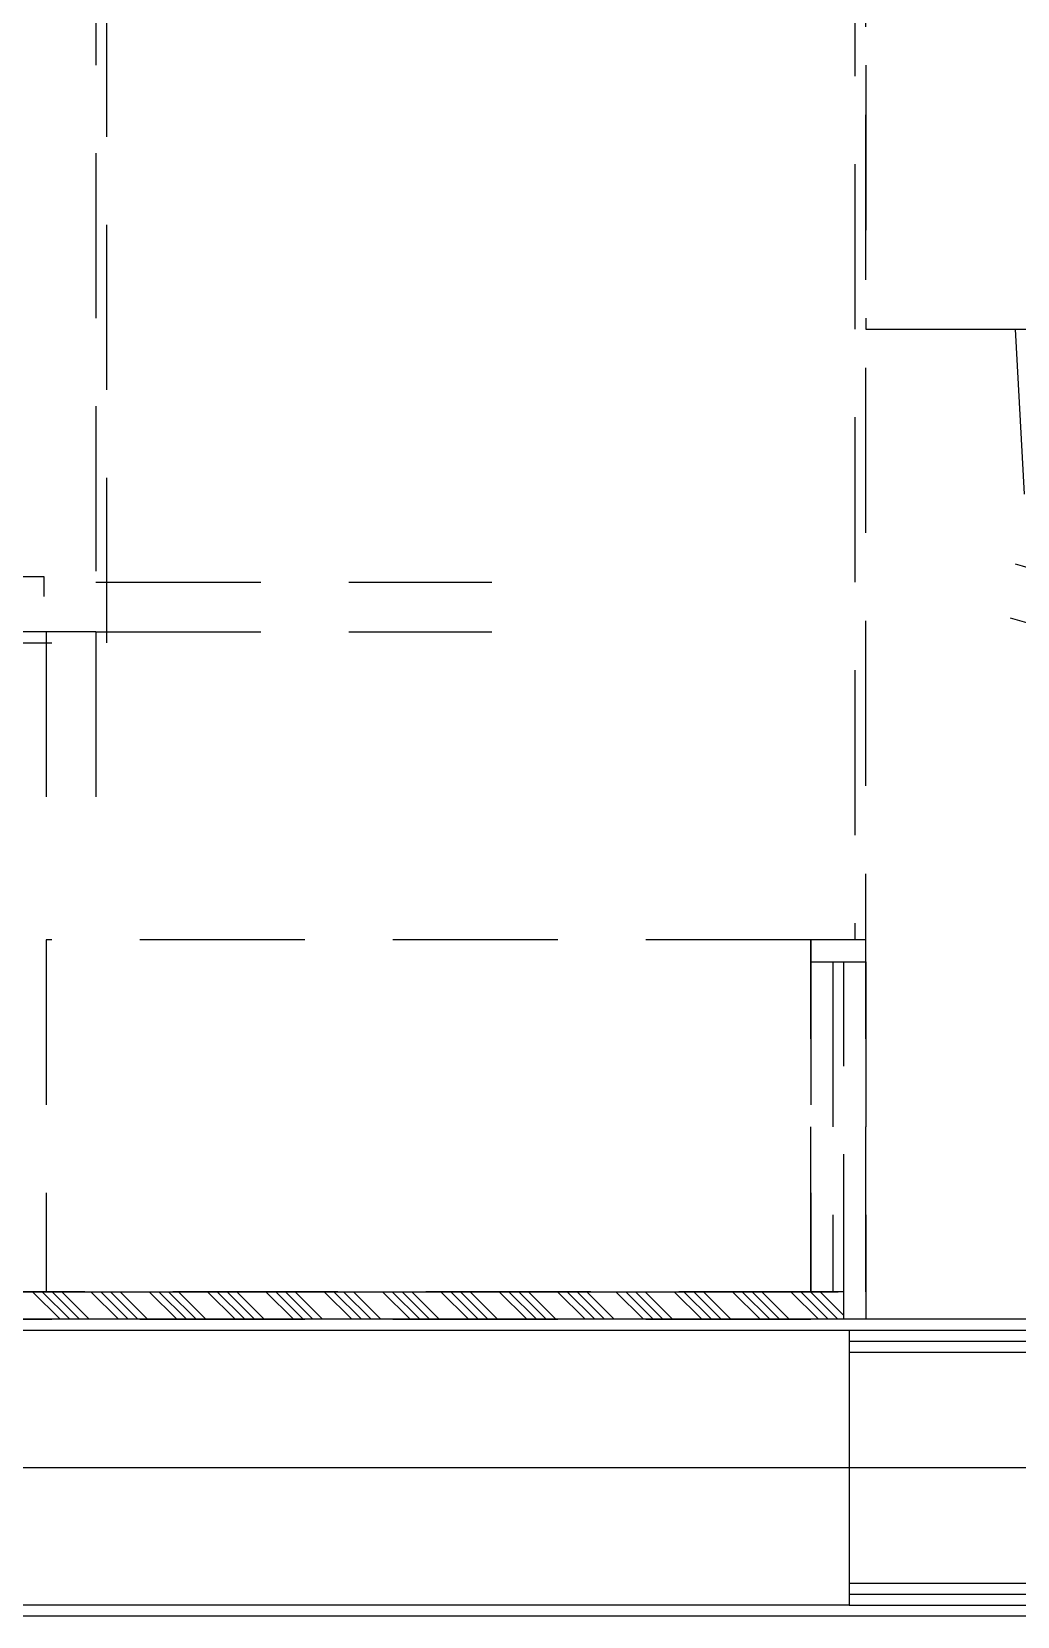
# Model space of a CAD drawing. Header units: millimetres. Extents: x 6886222 to 6919728, y 230959 to 276095.
# Drawn here: x 6908625 to 6909521, y 262864 to 264305 of the extents above; entities that cross this region are included whole.
import ezdxf
from ezdxf.xclip import XClip

# ---------------------------------------------------------------- set-up
doc = ezdxf.new("R2010")
doc.units = ezdxf.units.MM
doc.header["$LTSCALE"] = 100
doc.header["$XCLIPFRAME"] = 2
doc.linetypes.add('U-74C-EX$0$CEN', pattern=[62, 60, -1, 0, -1])
doc.linetypes.add('U-74C-EX$0$HID', pattern=[2.3, 1.5, -0.8])
for name, color, linetype in [('BP', 7, 'Continuous'), ('U-74C-EX$0$CEN', 1, 'U-74C-EX$0$CEN'), ('U-74C-EX$0$CON', 2, 'Continuous'), ('U-74C-EX$0$FIN', 5, 'Continuous'), ('U-74C-EX$0$FUR_미설치가구', 8, 'U-74C-EX$0$HID'), ('U-74C-EX$0$S-ELE', 4, 'Continuous')]:
    doc.layers.add(name, color=color, linetype=linetype)
doc.layers.add('U-74C-EX$0$MC', color=152, linetype='Continuous', plot=False)

# ---------------------------------------------------------------- blocks, each defined once
blk = doc.blocks.new('U-74C-EX$0$식탁_1200X700')
at = {"layer": 'U-74C-EX$0$FUR_미설치가구', "linetype": 'U-74C-EX$0$HID'}
for p, q in [((0, 1200), (-700, 1200)), ((-700, 1200), (-700, 0)), ((0, 0), (0, 1200)), ((-700, 1064.1), (-987, 1048.7)), ((-700, 1064.1), (-987, 1048.7)), ((0, 1064.1), (287.1, 1048.7)), ((0, 1064.1), (287.1, 1048.7)), ((-700, 657.6), (-987, 673.1)), ((-700, 657.6), (-987, 673.1)), ((0, 657.6), (287.1, 673.1)), ((-700, 542.4), (-987, 526.9)), ((-700, 542.4), (-987, 526.9)), ((0, 542.4), (287.1, 526.9)), ((0, 542.4), (287.1, 526.9)), ((-700, 135.9), (-987, 151.3)), ((-700, 135.9), (-987, 151.3)), ((0, 135.9), (287.1, 151.3)), ((-700, 0), (0, 0))]:
    blk.add_line(p, q, dxfattribs=at)
for centre, radius, start, end in [((-241.1, 860.9), 750.5, 163.9294, 196.0705), ((-458.9, 860.9), 750.5, 343.9294, 16.0705), ((-458.9, 860.9), 750.5, 343.9294, 16.0705), ((-238.3, 860.9), 704.7, 163.2466, 196.7533), ((-238.3, 860.9), 704.7, 163.2466, 196.7533), ((-461.6, 860.9), 704.7, 343.2466, 16.7533), ((-461.6, 860.9), 704.7, 343.2466, 16.7533), ((-241.1, 339.1), 750.5, 163.9294, 196.0705), ((-238.3, 339.1), 704.7, 163.2466, 196.7533), ((-238.3, 339.1), 704.7, 163.2466, 196.7533), ((-461.6, 339.1), 704.7, 343.2466, 16.7533), ((-461.6, 339.1), 704.7, 343.2466, 16.7533), ((-458.9, 339.1), 750.5, 343.9294, 16.0705), ((-458.9, 339.1), 750.5, 343.9294, 16.0705)]:
    blk.add_arc(centre, radius, start, end, dxfattribs=at)
blk = doc.blocks.new('U-74C-EX$0$74C_주방가구_1')
at = {"layer": 'U-74C-EX$0$FUR_미설치가구', "linetype": 'U-74C-EX$0$HID'}
for p, q in [((0, 0), (0, -2480)), ((25, -2480), (25, -25)), ((25, -25), (25, -2500)), ((615, -690), (615, -1810)), ((625, -1800), (625, -700)), ((25, -1742.6), (0, -1767.6)), ((25, -1751.4), (0, -1776.4)), ((625, -1755, 0), (415, -1755, 0)), ((625, -1755, 0), (425, -1755, 0)), ((25, -1760.3), (0, -1785.3)), ((25, -1769.1), (0, -1794.1)), ((25, -1795.6), (0, -1820.6)), ((625, -1800, 0), (415, -1800, 0)), ((625, -1800, 0), (625, -2160, 0)), ((1980, -1800), (625, -1800)), ((670, -1800, 0), (670, -2160, 0)), ((25, -1804.5), (0, -1829.5)), ((25, -1813.3), (0, -1838.3)), ((615, -1810), (1970, -1810)), ((25, -1822.1), (0, -1847.1)), ((25, -1848.7), (0, -1873.7)), ((25, -1857.5), (0, -1882.5)), ((25, -1866.3), (0, -1891.3)), ((25, -1875.2), (0, -1900.2)), ((25, -1901.7), (0, -1926.7)), ((25, -1910.5), (0, -1935.5)), ((25, -1919.4), (0, -1944.4)), ((25, -1928.2), (0, -1953.2)), ((25, -1954.7), (0, -1979.7)), ((25, -1963.6), (0, -1988.6)), ((25, -1972.4), (0, -1997.4)), ((25, -1981.2), (0, -2006.2)), ((25, -2007.8), (0, -2032.8)), ((25, -2016.6), (0, -2041.6)), ((25, -2025.4), (0, -2050.4)), ((25, -2034.3), (0, -2059.3)), ((25, -2060.8), (0, -2085.8)), ((25, -2069.6), (0, -2094.6)), ((25, -2078.5), (0, -2103.5)), ((25, -2087.3), (0, -2112.3)), ((25, -2113.8), (0, -2138.8)), ((25, -2122.7), (0, -2147.7)), ((25, -2131.5), (0, -2156.5)), ((25, -2140.3), (0, -2165.3)), ((25, -2166.9), (0, -2191.9)), ((25, -2175.7), (0, -2200.7)), ((25, -2184.5), (0, -2209.5)), ((25, -2193.4), (0, -2218.4)), ((25, -2219.9), (0, -2244.9)), ((25, -2228.7), (0, -2253.7)), ((25, -2237.6), (0, -2262.6)), ((25, -2246.4), (0, -2271.4)), ((25, -2272.9), (0, -2297.9)), ((25, -2281.8), (0, -2306.8)), ((25, -2290.6), (0, -2315.6)), ((25, -2299.4), (0, -2324.4)), ((25, -2326), (0, -2351)), ((25, -2334.8), (0, -2359.8)), ((25, -2343.6), (0, -2368.6)), ((25, -2352.5), (0, -2377.5)), ((25, -2379), (0, -2404)), ((25, -2387.8), (0, -2412.8)), ((25, -2396.7), (0, -2421.7)), ((25, -2405.5), (0, -2430.5)), ((25, -2432), (0, -2457)), ((25, -2440.9), (0, -2465.9)), ((25, -2449.7), (0, -2474.7)), ((25, -2458.5), (3.5, -2480)), ((345, -2450), (25, -2450, 0)), ((325, -2470, 0), (25, -2470, 0)), ((0, -2480), (25, -2480)), ((1970, -2490), (345, -2490)), ((25, -2500), (1980, -2500))]:
    blk.add_line(p, q, dxfattribs=at)
at = {"layer": 'U-74C-EX$0$FUR_미설치가구', "linetype": 'U-74C-EX$0$HID', "elevation": 0}
blk.add_lwpolyline([(657, -1557), (657, -1753), (675, -1753), (675, -1557)], close=True, dxfattribs=at)
at = {"layer": 'U-74C-EX$0$FUR_미설치가구', "linetype": 'U-74C-EX$0$HID'}
for points in [[(25, -1755), (25, -2450), (345, -2450), (345, -1755)], [(345, -2450), (325, -2450), (325, -2500), (345, -2500)]]:
    blk.add_lwpolyline(points, close=True, dxfattribs=at)
blk.add_lwpolyline([(325, -2500), (0, -2500), (0, -2480), (325, -2480), (325, -2500)], dxfattribs=at)
blk = doc.blocks.new('U-74C-EX$0$S-CEN')
at = {"layer": 'U-74C-EX$0$S-ELE', "color": 8, "linetype": 'U-74C-EX$0$CEN'}
blk.add_line((6880, 4990), (6880, 9915), dxfattribs=at)
blk = doc.blocks.new('U-74C-EX', base_point=(50, 0))
at = {"layer": 'U-74C-EX$0$CEN'}
blk.add_line((6930, -1990), (6930, 2935), dxfattribs=at)
at = {"layer": 'U-74C-EX$0$CON'}
blk.add_lwpolyline([(6805, -420), (6805, 1125), (7055, 1125), (7055, -420)], close=True, dxfattribs=at)
at = {"layer": 'U-74C-EX$0$FIN'}
for p, q in [((6805, -420), (6805, -1840)), ((6815, -420), (6815, -1830)), ((6825, -420), (6825, -1820)), ((7035, -420), (7035, -1820)), ((7045, -420), (7045, -1830)), ((7055, -420), (7055, -1840))]:
    blk.add_line(p, q, dxfattribs=at)
at = {"layer": 'U-74C-EX$0$MC'}
for p, q in [((6795, -1990), (6795, 2935)), ((7065, -1990), (7065, 2935))]:
    blk.add_line(p, q, dxfattribs=at)
for name, p in [('U-74C-EX$0$74C_주방가구_1', (7065, 2065)), ('U-74C-EX$0$식탁_1200X700', (8665, -1635))]:
    blk.add_blockref(name, p)
at = {"layer": 'U-74C-EX$0$S-ELE'}
blk.add_blockref('U-74C-EX$0$S-CEN', (50, -6980), dxfattribs=at)

msp = doc.modelspace()

# ---------------------------------------------------------------- block references
at = {"layer": 'BP'}
ref = msp.add_blockref('U-74C-EX', (6908948.1, 256119.4), dxfattribs=dict(at, rotation=90))
XClip(ref).set_block_clipping_path([(-85.000000015, 299.9999999944), (-85.0000000013, -7479.9999999991), (15775.0000000003, -7479.9999999991), (15775.0000000003, 2920.0000000009), (3995.0000000002, 2920), (3995.0000000002, 300.0000000019)])

doc.saveas('drawing.dxf')
